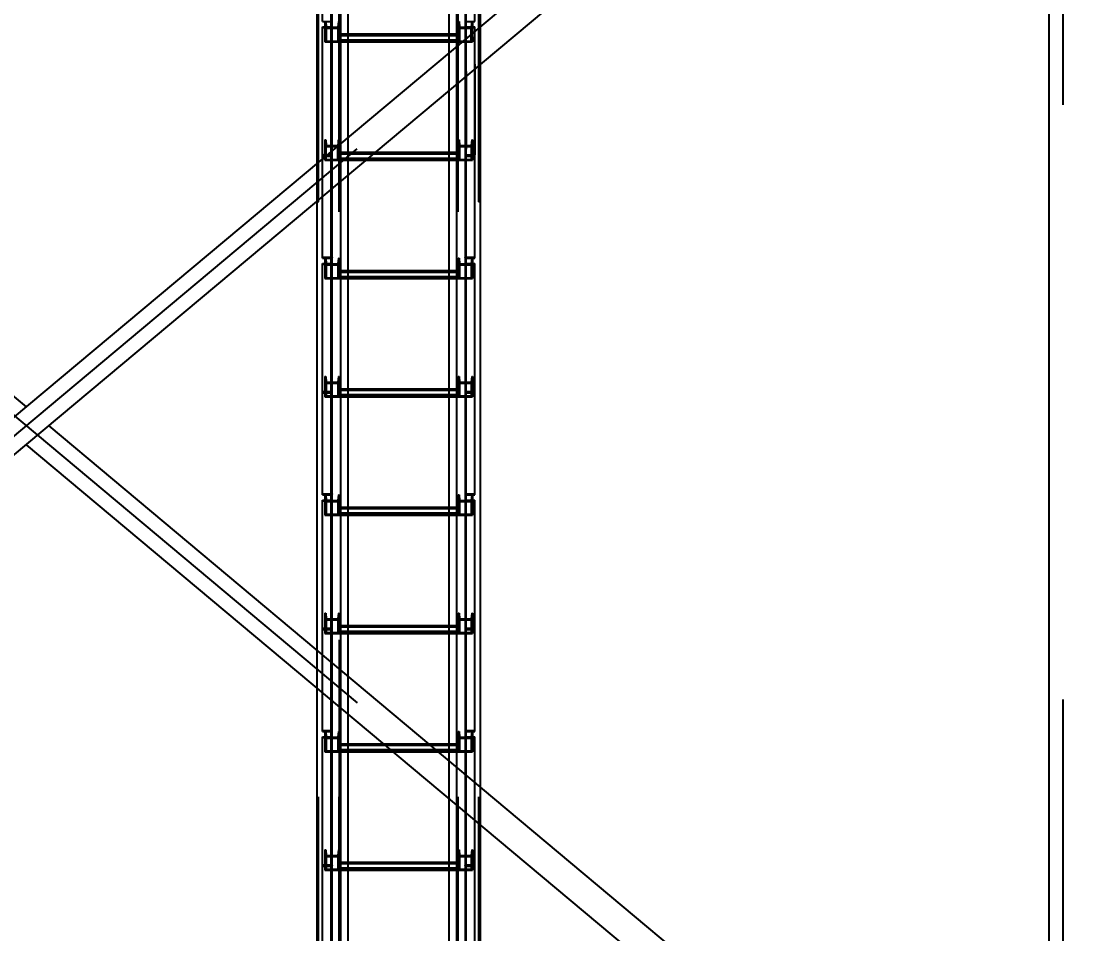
# Model space of a CAD drawing. Header units: millimetres. Extents: x 150209.93 to 150215.05, y 136675.65 to 136679.93.
# Drawn here: x 150213.788 to 150213.9648, y 136678.5295 to 136678.683 of the extents above; entities that cross this region are included whole.
import ezdxf

# ---------------------------------------------------------------- set-up
doc = ezdxf.new("R2010")
doc.units = ezdxf.units.MM
doc.header["$LTSCALE"] = 0.25
for name, pattern in [('CENTER', [50.8, 31.75, -6.35, 6.35, -6.35]), ('XKITLINE00', [0]), ('XKITLINE02', [4, 2, -2]), ('XKITLINE03', [6, 3, -1, 1, -1])]:
    doc.linetypes.add(name, pattern=pattern)
doc.styles.add('ROMANS', font='romans.shx')
doc.dimstyles.new('MD300', dxfattribs={"dimtxt": 2.5, "dimasz": 2.5, "dimexe": 1, "dimexo": 1, "dimgap": 0.5, "dimtad": 1, "dimdec": 1, "dimlfac": 50, "dimrnd": 0.5, "dimdsep": 46, "dimtxsty": 'ROMANS', "dimcen": 1, "dimclrd": 146, "dimclre": 146, "dimclrt": 30, "dimadec": 1, "dimazin": 2, "dimtfac": 1, "dimtdec": 1, "dimtmove": 0, "dimatfit": 1, "dimfxl": 1, "dimtolj": 1, "dimtzin": 0, "dimlwd": -1, "dimlwe": -1, "dimarcsym": 0})

# ---------------------------------------------------------------- blocks, each defined once
blk = doc.blocks.new('çatıı')
at = {"color": 1, "linetype": 'XKITLINE03'}
for p, q in [((24559, 14104.66), (24559, 15770.92)), ((24670.99, 14104.66), (24670.99, 15770.92)), ((24565, 15740.27), (24565, 14100.27)), ((24665, 14100.27), (24665, 15740.27)), ((24559, 15147.55), (24559, 15255.08)), ((24565, 15243.04), (24565, 15254.6)), ((24664.97, 15254.6), (24664.97, 15243.04)), ((24670.98, 15255.08), (24670.98, 15147.55)), ((24565, 15244.28), (24664.97, 15244.28)), ((24559, 15061.93), (24559, 15147.55)), ((24565, 15143.57), (24565, 15155.13)), ((24664.97, 15155.13), (24664.97, 15143.57)), ((24670.98, 15147.55), (24670.98, 15061.93)), ((24565, 15144.81), (24664.97, 15144.81)), ((24559, 14948.62), (24559, 15056.15)), ((24565, 15044.11), (24565, 15055.67)), ((24664.97, 15055.67), (24664.97, 15044.11)), ((24670.98, 15056.15), (24670.98, 14948.62)), ((24565, 15045.35), (24664.97, 15045.35)), ((24565, 14944.64), (24565, 14956.2)), ((24664.97, 14956.2), (24664.97, 14944.64)), ((24559, 14863), (24559, 14948.62)), ((24565, 14945.88), (24664.97, 14945.88)), ((24670.98, 14948.62), (24670.98, 14863)), ((24559, 14749.68), (24559, 14857.22)), ((24565, 14845.18), (24565, 14856.74)), ((24664.97, 14856.74), (24664.97, 14845.18)), ((24670.98, 14857.22), (24670.98, 14749.68)), ((24565, 14846.41), (24664.97, 14846.41)), ((24559, 14664.07), (24559, 14749.68)), ((24565, 14745.71), (24565, 14757.27)), ((24664.97, 14757.27), (24664.97, 14745.71)), ((24670.98, 14749.68), (24670.98, 14664.07)), ((24565, 14746.95), (24664.97, 14746.95)), ((24559, 14550.75), (24559, 14658.29)), ((24565, 14646.24), (24565, 14657.8)), ((24664.97, 14657.8), (24664.97, 14646.24)), ((24670.98, 14658.29), (24670.98, 14550.75)), ((24565, 14647.48), (24664.97, 14647.48)), ((24565, 14546.78), (24565, 14558.34)), ((24664.97, 14558.34), (24664.97, 14546.78)), ((24559, 14465.13), (24559, 14550.75)), ((24565, 14548.02), (24664.97, 14548.02)), ((24670.98, 14550.75), (24670.98, 14465.13))]:
    blk.add_line(p, q, dxfattribs=at)
at = {"color": 116, "linetype": 'XKITLINE02', "true_color": 0x136734}
for p, q in [((24547.15, 14108.01), (24547.15, 15752.41)), ((24547.68, 14108.55), (24547.68, 15753.25)), ((24564.91, 14108.55), (24564.92, 15753.25)), ((24565.45, 14108.01), (24565.45, 15752.41)), ((24664.54, 14108.01), (24664.54, 15752.41)), ((24665.07, 14108.55), (24665.07, 15753.25)), ((24682.31, 14108.55), (24682.31, 15753.25)), ((24682.84, 14108.01), (24682.84, 15752.41)), ((24565, 14100.27), (24565, 15742.34)), ((24565.85, 14100.42), (24565.85, 15742.2)), ((24657.5, 14102.25), (24657.5, 15742.25)), ((24664.15, 14100.42), (24664.15, 15742.2)), ((24665, 14100.27), (24665, 15742.34)), ((24663.69, 14153.32), (24663.69, 15706.31)), ((24546.3, 14167.42), (24546.3, 15692.58)), ((24565, 15669.24), (24565, 14100.27)), ((24565.85, 15668.71), (24565.85, 14100.42)), ((24572.5, 14102.34), (24572.5, 15676.38)), ((24551, 15260.23), (24551, 15346.48)), ((24558.2, 15254.5), (24558.2, 15345.84)), ((24559, 15254.5), (24559, 15346.48)), ((24670.98, 15254.5), (24670.98, 15346.48)), ((24671.78, 15254.5), (24671.78, 15345.84)), ((24678.98, 15260.23), (24678.98, 15346.48)), ((24551, 15260.23), (24558.2, 15260.23)), ((24551, 15147.55), (24551, 15255.6)), ((24551, 15255.6), (24558.2, 15255.6)), ((24551, 15255.08), (24559, 15255.08)), ((24553, 15260.07), (24553, 15248.51)), ((24553, 15260.07), (24553.68, 15260.07)), ((24553, 15260.07), (24553, 15254.6)), ((24553, 15254.6), (24553, 15243.04)), ((24553, 15254.6), (24565, 15254.6)), ((24553.68, 15260.07), (24553.68, 15248.51)), ((24553.68, 15260.07), (24554.06, 15255.3)), ((24554.06, 15255.3), (24554.06, 15243.74)), ((24554.06, 15255.3), (24563.93, 15255.3)), ((24558.2, 15148.07), (24558.2, 15260.29)), ((24558.2, 15260.29), (24559, 15260.29)), ((24558.2, 15254.5), (24559, 15254.5)), ((24559, 15147.55), (24559, 15260.29)), ((24564.32, 15260.07), (24563.93, 15255.3)), ((24563.93, 15255.3), (24563.93, 15243.74)), ((24564.32, 15260.07), (24564.32, 15248.51)), ((24564.32, 15260.07), (24565, 15260.07)), ((24565, 15260.07), (24565, 15248.51)), ((24565, 15260.07), (24565, 15254.6)), ((24565, 15254.6), (24565, 15243.04)), ((24664.97, 15260.07), (24664.97, 15254.6)), ((24664.97, 15260.07), (24665.66, 15260.07)), ((24664.97, 15260.07), (24664.97, 15248.51)), ((24664.97, 15254.6), (24676.98, 15254.6)), ((24664.97, 15254.6), (24664.97, 15243.04)), ((24665.66, 15260.07), (24666.04, 15255.3)), ((24665.66, 15260.07), (24665.66, 15248.51)), ((24666.04, 15255.3), (24675.91, 15255.3)), ((24666.04, 15255.3), (24666.04, 15243.74)), ((24670.98, 15217.53), (24670.98, 15260.29)), ((24670.98, 15260.29), (24671.78, 15260.29)), ((24670.98, 15255.08), (24678.98, 15255.08)), ((24670.98, 15254.5), (24671.78, 15254.5)), ((24671.78, 15148.07), (24671.78, 15260.29)), ((24671.78, 15260.23), (24678.98, 15260.23)), ((24671.78, 15255.6), (24678.98, 15255.6)), ((24676.3, 15260.07), (24675.91, 15255.3)), ((24675.91, 15243.74), (24675.91, 15255.3)), ((24676.3, 15260.07), (24676.98, 15260.07)), ((24676.3, 15248.51), (24676.3, 15260.07)), ((24676.98, 15260.07), (24676.98, 15254.6)), ((24676.98, 15247.39), (24676.98, 15260.07)), ((24676.98, 15243.04), (24676.98, 15254.6)), ((24678.98, 15147.55), (24678.98, 15255.6)), ((24683.69, 15224.16), (24683.69, 15255.93)), ((24553, 15248.51), (24553.68, 15248.51)), ((24553, 15248.51), (24553, 15243.04)), ((24553.68, 15248.51), (24554.06, 15243.74)), ((24564.32, 15248.51), (24563.93, 15243.74)), ((24564.32, 15248.51), (24565, 15248.51)), ((24565, 15243.04), (24565, 15249.75)), ((24565, 15249.75), (24572.5, 15249.75)), ((24565, 15249.68), (24664.97, 15249.68)), ((24565, 15248.58), (24664.97, 15248.58)), ((24565, 15248.51), (24565, 15243.04)), ((24565, 15248.51), (24664.97, 15248.51)), ((24565, 15244.87), (24664.97, 15244.87)), ((24565, 15244.28), (24572.5, 15244.28)), ((24657.5, 15249.75), (24664.97, 15249.75)), ((24657.5, 15244.28), (24664.97, 15244.28)), ((24664.97, 15243.04), (24664.97, 15249.75)), ((24664.97, 15248.51), (24664.97, 15243.04)), ((24664.97, 15248.51), (24665.66, 15248.51)), ((24665.66, 15248.51), (24666.04, 15243.74)), ((24675.91, 15243.74), (24676.3, 15248.51)), ((24676.3, 15248.51), (24676.98, 15248.51)), ((24676.98, 15247.39), (24676.98, 15243.04)), ((24553, 15243.04), (24565, 15243.04)), ((24554.06, 15243.74), (24563.93, 15243.74)), ((24565, 15243.85), (24664.97, 15243.85)), ((24565, 15243.04), (24572.5, 15243.04)), ((24657.5, 15243.04), (24664.97, 15243.04)), ((24663.69, 15207.41), (24663.69, 15239.19)), ((24664.97, 15243.04), (24676.98, 15243.04)), ((24666.04, 15243.74), (24675.91, 15243.74)), ((24657.5, 15202.22), (24657.5, 15234)), ((24670.98, 15147.55), (24670.98, 15217.53)), ((24671.78, 15218.2), (24671.78, 15152.75)), ((24678.98, 15224.23), (24678.98, 15148.07)), ((24553, 15160.6), (24553, 15149.04)), ((24553, 15160.6), (24553.68, 15160.6)), ((24553, 15160.6), (24553, 15155.13)), ((24553.68, 15160.6), (24553.68, 15149.04)), ((24553.68, 15160.6), (24554.06, 15155.83)), ((24554.06, 15144.27), (24554.06, 15155.83)), ((24554.06, 15155.83), (24563.93, 15155.83)), ((24564.32, 15160.6), (24563.93, 15155.83)), ((24563.93, 15144.27), (24563.93, 15155.83)), ((24564.32, 15149.04), (24564.32, 15160.6)), ((24564.32, 15160.6), (24565, 15160.6)), ((24565, 15149.04), (24565, 15160.6)), ((24565, 15160.6), (24565, 15156.34)), ((24565, 15143.57), (24565, 15156.34)), ((24566.3, 15125.86), (24566.3, 15157.64)), ((24572.5, 15131.05), (24572.5, 15162.83)), ((24664.97, 15160.6), (24664.97, 15155.13)), ((24664.97, 15160.6), (24665.66, 15160.6)), ((24664.97, 15160.6), (24664.97, 15149.04)), ((24665.66, 15160.6), (24666.04, 15155.83)), ((24665.66, 15160.6), (24665.66, 15149.04)), ((24666.04, 15155.83), (24675.91, 15155.83)), ((24666.04, 15155.83), (24666.04, 15144.27)), ((24676.3, 15160.6), (24675.91, 15155.83)), ((24675.91, 15155.83), (24675.91, 15144.27)), ((24676.3, 15160.6), (24676.98, 15160.6)), ((24676.3, 15160.6), (24676.3, 15149.04)), ((24676.98, 15160.6), (24676.98, 15155.13)), ((24676.98, 15160.6), (24676.98, 15149.04)), ((24551, 15148.07), (24558.2, 15148.07)), ((24551, 15061.3), (24551, 15147.55)), ((24551, 15147.55), (24559, 15147.55)), ((24551, 15147.55), (24559, 15147.55)), ((24551, 15146.91), (24558.2, 15146.91)), ((24553, 15155.13), (24553, 15145.3)), ((24553, 15155.13), (24565, 15155.13)), ((24553, 15149.04), (24553.68, 15149.04)), ((24553, 15143.57), (24553, 15149.04)), ((24554.06, 15144.27), (24553.68, 15149.04)), ((24558.2, 15152.75), (24559, 15152.75)), ((24558.2, 15055.57), (24558.2, 15146.91)), ((24559, 15055.57), (24559, 15147.55)), ((24563.93, 15144.27), (24564.32, 15149.04)), ((24564.32, 15149.04), (24565, 15149.04)), ((24565, 15143.57), (24565, 15150.28)), ((24565, 15150.28), (24595.46, 15150.28)), ((24565, 15150.21), (24664.97, 15150.21)), ((24565, 15149.11), (24664.97, 15149.11)), ((24565, 15149.04), (24664.97, 15149.04)), ((24565, 15143.57), (24565, 15149.04)), ((24657.5, 15150.28), (24664.97, 15150.28)), ((24664.97, 15155.13), (24676.98, 15155.13)), ((24664.97, 15155.13), (24664.97, 15143.57)), ((24664.97, 15143.57), (24664.97, 15150.28)), ((24664.97, 15149.04), (24664.97, 15143.57)), ((24664.97, 15149.04), (24665.66, 15149.04)), ((24665.66, 15149.04), (24666.04, 15144.27)), ((24670.98, 15152.75), (24671.78, 15152.75)), ((24670.98, 15055.57), (24670.98, 15147.55)), ((24670.98, 15147.55), (24678.98, 15147.55)), ((24670.98, 15147.55), (24678.98, 15147.55)), ((24671.78, 15148.07), (24678.98, 15148.07)), ((24671.78, 15055.57), (24671.78, 15146.91)), ((24671.78, 15146.91), (24678.98, 15146.91)), ((24676.3, 15149.04), (24675.91, 15144.27)), ((24676.3, 15149.04), (24676.98, 15149.04)), ((24676.98, 15155.13), (24676.98, 15143.57)), ((24676.98, 15149.04), (24676.98, 15143.57)), ((24678.98, 15061.3), (24678.98, 15147.55)), ((24546.3, 15109.11), (24546.3, 15140.89)), ((24553, 15143.57), (24565, 15143.57)), ((24554.06, 15144.27), (24563.93, 15144.27)), ((24558.2, 15141.19), (24559, 15141.19)), ((24565, 15145.4), (24664.97, 15145.4)), ((24565, 15144.81), (24588.93, 15144.81)), ((24565, 15144.38), (24664.97, 15144.38)), ((24565, 15143.57), (24587.45, 15143.57)), ((24657.5, 15144.81), (24664.97, 15144.81)), ((24657.5, 15143.57), (24664.97, 15143.57)), ((24664.97, 15143.57), (24676.98, 15143.57)), ((24666.04, 15144.27), (24675.91, 15144.27)), ((24670.98, 15141.19), (24671.78, 15141.19)), ((24551, 15061.93), (24559, 15061.93)), ((24551, 15061.3), (24558.2, 15061.3)), ((24553, 15061.14), (24553, 15049.58)), ((24553, 15061.14), (24553.68, 15061.14)), ((24553, 15061.14), (24553, 15055.67)), ((24553.68, 15061.14), (24553.68, 15049.58)), ((24553.68, 15061.14), (24554.06, 15056.36)), ((24558.2, 14949.14), (24558.2, 15061.36)), ((24558.2, 15061.36), (24559, 15061.36)), ((24559, 14948.62), (24559, 15061.36)), ((24564.32, 15061.14), (24563.93, 15056.36)), ((24564.32, 15061.14), (24564.32, 15049.58)), ((24564.32, 15061.14), (24565, 15061.14)), ((24565, 15061.14), (24565, 15049.58)), ((24565, 15061.14), (24565, 15055.67)), ((24664.97, 15061.14), (24664.97, 15055.67)), ((24664.97, 15061.14), (24665.66, 15061.14)), ((24664.97, 15061.14), (24664.97, 15049.58)), ((24665.66, 15061.14), (24666.04, 15056.36)), ((24665.66, 15061.14), (24665.66, 15049.58)), ((24670.98, 15061.93), (24678.98, 15061.93)), ((24670.98, 14948.62), (24670.98, 15061.36)), ((24670.98, 15061.36), (24671.78, 15061.36)), ((24671.78, 14949.14), (24671.78, 15061.36)), ((24671.78, 15061.3), (24678.98, 15061.3)), ((24676.3, 15061.14), (24675.91, 15056.36)), ((24676.3, 15061.14), (24676.98, 15061.14)), ((24676.3, 15061.14), (24676.3, 15049.58)), ((24676.98, 15061.14), (24676.98, 15055.67)), ((24676.98, 15061.14), (24676.98, 15049.58)), ((24551, 14948.62), (24551, 15056.67)), ((24551, 15056.67), (24558.2, 15056.67)), ((24551, 15056.15), (24559, 15056.15)), ((24553, 15055.67), (24553, 15044.11)), ((24553, 15055.67), (24565, 15055.67)), ((24553, 15049.58), (24553.68, 15049.58)), ((24553, 15049.58), (24553, 15044.11)), ((24553.68, 15049.58), (24554.06, 15044.8)), ((24554.06, 15056.36), (24554.06, 15044.8)), ((24554.06, 15056.36), (24563.93, 15056.36)), ((24558.2, 15055.57), (24559, 15055.57)), ((24563.93, 15056.36), (24563.93, 15044.8)), ((24564.32, 15049.58), (24563.93, 15044.8)), ((24564.32, 15049.58), (24565, 15049.58)), ((24565, 15055.67), (24565, 15044.11)), ((24565, 15044.11), (24565, 15050.82)), ((24565, 15050.82), (24572.5, 15050.82)), ((24565, 15050.75), (24664.97, 15050.75)), ((24565, 15049.65), (24664.97, 15049.65)), ((24565, 15049.58), (24664.97, 15049.58)), ((24565, 15049.58), (24565, 15044.11)), ((24657.5, 15050.82), (24664.97, 15050.82)), ((24664.97, 15044.11), (24664.97, 15050.82)), ((24664.97, 15055.67), (24676.98, 15055.67)), ((24664.97, 15055.67), (24664.97, 15044.11)), ((24664.97, 15049.58), (24664.97, 15044.11)), ((24664.97, 15049.58), (24665.66, 15049.58)), ((24665.66, 15049.58), (24666.04, 15044.8)), ((24666.04, 15056.36), (24675.91, 15056.36)), ((24666.04, 15056.36), (24666.04, 15044.8)), ((24670.98, 15056.15), (24678.98, 15056.15)), ((24670.98, 15055.57), (24671.78, 15055.57)), ((24671.78, 15056.67), (24678.98, 15056.67)), ((24675.91, 15056.36), (24675.91, 15044.8)), ((24676.3, 15049.58), (24675.91, 15044.8)), ((24676.3, 15049.58), (24676.98, 15049.58)), ((24676.98, 15055.67), (24676.98, 15044.11)), ((24676.98, 15049.58), (24676.98, 15044.11)), ((24678.98, 14948.62), (24678.98, 15056.67)), ((24553, 15044.11), (24565, 15044.11)), ((24554.06, 15044.8), (24563.93, 15044.8)), ((24565, 15045.93), (24664.97, 15045.93)), ((24565, 15045.35), (24572.5, 15045.35)), ((24565, 15044.91), (24664.97, 15044.91)), ((24565, 15044.11), (24572.5, 15044.11)), ((24657.5, 15045.35), (24664.97, 15045.35)), ((24657.5, 15044.11), (24664.97, 15044.11)), ((24664.97, 15044.11), (24676.98, 15044.11)), ((24666.04, 15044.8), (24675.91, 15044.8)), ((24553, 14961.67), (24553, 14950.11)), ((24553, 14961.67), (24553.68, 14961.67)), ((24553, 14961.67), (24553, 14956.2)), ((24553.68, 14961.67), (24553.68, 14950.11)), ((24553.68, 14961.67), (24554.06, 14956.9)), ((24564.32, 14961.67), (24563.93, 14956.9)), ((24564.32, 14961.67), (24564.32, 14950.11)), ((24564.32, 14961.67), (24565, 14961.67)), ((24565, 14961.67), (24565, 14950.11)), ((24565, 14961.67), (24565, 14956.2)), ((24664.97, 14961.67), (24664.97, 14956.2)), ((24664.97, 14961.67), (24665.66, 14961.67)), ((24664.97, 14961.67), (24664.97, 14950.11)), ((24665.66, 14961.67), (24666.04, 14956.9)), ((24665.66, 14961.67), (24665.66, 14950.11)), ((24676.3, 14961.67), (24675.91, 14956.9)), ((24676.3, 14961.67), (24676.98, 14961.67)), ((24676.3, 14961.67), (24676.3, 14950.11)), ((24676.98, 14961.67), (24676.98, 14956.2)), ((24676.98, 14961.67), (24676.98, 14950.11)), ((24553, 14956.2), (24553, 14944.64)), ((24553, 14956.2), (24565, 14956.2)), ((24554.06, 14956.9), (24554.06, 14945.34)), ((24554.06, 14956.9), (24563.93, 14956.9)), ((24558.2, 14953.82), (24559, 14953.82)), ((24563.93, 14956.9), (24563.93, 14945.34)), ((24565, 14956.2), (24565, 14944.64)), ((24664.97, 14956.2), (24676.98, 14956.2)), ((24664.97, 14956.2), (24664.97, 14944.64)), ((24666.04, 14956.9), (24675.91, 14956.9)), ((24666.04, 14956.9), (24666.04, 14945.34)), ((24670.98, 14953.82), (24671.78, 14953.82)), ((24675.91, 14956.9), (24675.91, 14945.34)), ((24676.98, 14956.2), (24676.98, 14944.64)), ((24551, 14949.14), (24558.2, 14949.14)), ((24551, 14948.62), (24559, 14948.62)), ((24551, 14862.36), (24551, 14948.62)), ((24551, 14948.62), (24559, 14948.62)), ((24551, 14947.98), (24558.2, 14947.98)), ((24553, 14950.11), (24553.68, 14950.11)), ((24553, 14950.11), (24553, 14944.64)), ((24553, 14944.64), (24565, 14944.64)), ((24553.68, 14950.11), (24554.06, 14945.34)), ((24554.06, 14945.34), (24563.93, 14945.34)), ((24558.2, 14856.64), (24558.2, 14947.98)), ((24559, 14856.64), (24559, 14948.62)), ((24564.32, 14950.11), (24563.93, 14945.34)), ((24564.32, 14950.11), (24565, 14950.11)), ((24565, 14944.64), (24565, 14951.35)), ((24565, 14951.35), (24572.5, 14951.35)), ((24565, 14951.28), (24664.97, 14951.28)), ((24565, 14950.18), (24664.97, 14950.18)), ((24565, 14950.11), (24664.97, 14950.11)), ((24565, 14950.11), (24565, 14944.64)), ((24565, 14946.47), (24664.97, 14946.47)), ((24565, 14945.88), (24572.5, 14945.88)), ((24565, 14945.45), (24664.97, 14945.45)), ((24565, 14944.64), (24572.5, 14944.64)), ((24657.5, 14951.35), (24664.97, 14951.35)), ((24657.5, 14945.88), (24664.97, 14945.88)), ((24657.5, 14944.64), (24664.97, 14944.64)), ((24664.97, 14944.64), (24664.97, 14951.35)), ((24664.97, 14950.11), (24664.97, 14944.64)), ((24664.97, 14950.11), (24665.66, 14950.11)), ((24664.97, 14944.64), (24676.98, 14944.64)), ((24665.66, 14950.11), (24666.04, 14945.34)), ((24666.04, 14945.34), (24675.91, 14945.34)), ((24670.98, 14856.64), (24670.98, 14948.62)), ((24670.98, 14948.62), (24678.98, 14948.62)), ((24670.98, 14948.62), (24678.98, 14948.62)), ((24671.78, 14949.14), (24678.98, 14949.14)), ((24671.78, 14856.64), (24671.78, 14947.98)), ((24671.78, 14947.98), (24678.98, 14947.98)), ((24676.3, 14950.11), (24675.91, 14945.34)), ((24676.3, 14950.11), (24676.98, 14950.11)), ((24676.98, 14950.11), (24676.98, 14944.64)), ((24678.98, 14862.36), (24678.98, 14948.62)), ((24558.2, 14942.26), (24559, 14942.26)), ((24670.98, 14942.26), (24671.78, 14942.26)), ((24551, 14863), (24559, 14863)), ((24551, 14862.36), (24558.2, 14862.36)), ((24551, 14749.68), (24551, 14857.74)), ((24551, 14857.74), (24558.2, 14857.74)), ((24551, 14857.22), (24559, 14857.22)), ((24553, 14862.21), (24553, 14850.65)), ((24553, 14862.21), (24553.68, 14862.21)), ((24553, 14862.21), (24553, 14856.74)), ((24553, 14856.74), (24553, 14845.18)), ((24553, 14856.74), (24565, 14856.74)), ((24553.68, 14862.21), (24553.68, 14850.65)), ((24553.68, 14862.21), (24554.06, 14857.43)), ((24554.06, 14857.43), (24554.06, 14845.87)), ((24554.06, 14857.43), (24563.93, 14857.43)), ((24558.2, 14750.2), (24558.2, 14862.42)), ((24558.2, 14862.42), (24559, 14862.42)), ((24558.2, 14856.64), (24559, 14856.64)), ((24559, 14749.68), (24559, 14862.42)), ((24564.32, 14862.21), (24563.93, 14857.43)), ((24563.93, 14857.43), (24563.93, 14845.87)), ((24564.32, 14862.21), (24564.32, 14850.65)), ((24564.32, 14862.21), (24565, 14862.21)), ((24565, 14862.21), (24565, 14850.65)), ((24565, 14862.21), (24565, 14856.74)), ((24565, 14856.74), (24565, 14845.18)), ((24664.97, 14862.21), (24664.97, 14856.74)), ((24664.97, 14862.21), (24665.66, 14862.21)), ((24664.97, 14862.21), (24664.97, 14850.65)), ((24664.97, 14856.74), (24676.98, 14856.74)), ((24664.97, 14856.74), (24664.97, 14845.18)), ((24665.66, 14862.21), (24666.04, 14857.43)), ((24665.66, 14862.21), (24665.66, 14850.65)), ((24666.04, 14857.43), (24675.91, 14857.43)), ((24666.04, 14857.43), (24666.04, 14845.87)), ((24670.98, 14863), (24678.98, 14863)), ((24670.98, 14749.68), (24670.98, 14862.42)), ((24670.98, 14862.42), (24671.78, 14862.42)), ((24670.98, 14857.22), (24678.98, 14857.22)), ((24670.98, 14856.64), (24671.78, 14856.64)), ((24671.78, 14750.2), (24671.78, 14862.42)), ((24671.78, 14862.36), (24678.98, 14862.36)), ((24671.78, 14857.74), (24678.98, 14857.74)), ((24676.3, 14862.21), (24675.91, 14857.43)), ((24675.91, 14857.43), (24675.91, 14845.87)), ((24676.3, 14862.21), (24676.98, 14862.21)), ((24676.3, 14862.21), (24676.3, 14850.65)), ((24676.98, 14862.21), (24676.98, 14856.74)), ((24676.98, 14862.21), (24676.98, 14850.65)), ((24676.98, 14856.74), (24676.98, 14845.18)), ((24678.98, 14749.68), (24678.98, 14857.74)), ((24553, 14850.65), (24553.68, 14850.65)), ((24553, 14850.65), (24553, 14845.18)), ((24553.68, 14850.65), (24554.06, 14845.87)), ((24564.32, 14850.65), (24563.93, 14845.87)), ((24564.32, 14850.65), (24565, 14850.65)), ((24565, 14845.18), (24565, 14851.88)), ((24565, 14851.88), (24572.5, 14851.88)), ((24565, 14851.81), (24664.97, 14851.81)), ((24565, 14850.72), (24664.97, 14850.72)), ((24565, 14850.65), (24664.97, 14850.65)), ((24565, 14850.65), (24565, 14845.18)), ((24565, 14847), (24664.97, 14847)), ((24565, 14846.41), (24572.5, 14846.41)), ((24565, 14845.98), (24664.97, 14845.98)), ((24657.5, 14851.88), (24664.97, 14851.88)), ((24657.5, 14846.41), (24664.97, 14846.41)), ((24664.97, 14845.18), (24664.97, 14851.88)), ((24664.97, 14850.65), (24664.97, 14845.18)), ((24664.97, 14850.65), (24665.66, 14850.65)), ((24665.66, 14850.65), (24666.04, 14845.87)), ((24676.3, 14850.65), (24675.91, 14845.87)), ((24676.3, 14850.65), (24676.98, 14850.65)), ((24676.98, 14850.65), (24676.98, 14845.18)), ((24553, 14845.18), (24565, 14845.18)), ((24554.06, 14845.87), (24563.93, 14845.87)), ((24565, 14845.18), (24572.5, 14845.18)), ((24657.5, 14845.18), (24664.97, 14845.18)), ((24664.97, 14845.18), (24676.98, 14845.18)), ((24666.04, 14845.87), (24675.91, 14845.87)), ((24553, 14762.74), (24553, 14751.18)), ((24553, 14762.74), (24553.68, 14762.74)), ((24553, 14762.74), (24553, 14757.27)), ((24553.68, 14762.74), (24553.68, 14751.18)), ((24553.68, 14762.74), (24554.06, 14757.97)), ((24554.06, 14757.97), (24554.06, 14746.41)), ((24554.06, 14757.97), (24563.93, 14757.97)), ((24564.32, 14762.74), (24563.93, 14757.97)), ((24563.93, 14757.97), (24563.93, 14746.41)), ((24564.32, 14762.74), (24564.32, 14751.18)), ((24564.32, 14762.74), (24565, 14762.74)), ((24565, 14762.74), (24565, 14751.18)), ((24565, 14762.74), (24565, 14757.27)), ((24664.97, 14762.74), (24664.97, 14757.27)), ((24664.97, 14762.74), (24665.66, 14762.74)), ((24664.97, 14762.74), (24664.97, 14751.18)), ((24665.66, 14762.74), (24666.04, 14757.97)), ((24665.66, 14762.74), (24665.66, 14751.18)), ((24666.04, 14757.97), (24675.91, 14757.97)), ((24666.04, 14757.97), (24666.04, 14746.41)), ((24676.3, 14762.74), (24675.91, 14757.97)), ((24675.91, 14757.97), (24675.91, 14746.41)), ((24676.3, 14762.74), (24676.98, 14762.74)), ((24676.3, 14762.74), (24676.3, 14751.18)), ((24676.98, 14762.74), (24676.98, 14757.27)), ((24676.98, 14762.74), (24676.98, 14751.18)), ((24551, 14750.2), (24558.2, 14750.2)), ((24551, 14663.43), (24551, 14749.68)), ((24551, 14749.68), (24559, 14749.68)), ((24551, 14749.68), (24559, 14749.68)), ((24551, 14749.05), (24558.2, 14749.05)), ((24553, 14757.27), (24553, 14745.71)), ((24553, 14757.27), (24565, 14757.27)), ((24553, 14751.18), (24553.68, 14751.18)), ((24553, 14751.18), (24553, 14745.71)), ((24553.68, 14751.18), (24554.06, 14746.41)), ((24558.2, 14754.89), (24559, 14754.89)), ((24558.2, 14657.71), (24558.2, 14749.05)), ((24559, 14657.71), (24559, 14749.68)), ((24564.32, 14751.18), (24563.93, 14746.41)), ((24564.32, 14751.18), (24565, 14751.18)), ((24565, 14757.27), (24565, 14745.71)), ((24565, 14745.71), (24565, 14752.42)), ((24565, 14752.42), (24572.5, 14752.42)), ((24565, 14752.35), (24664.97, 14752.35)), ((24565, 14751.25), (24664.97, 14751.25)), ((24565, 14751.18), (24664.97, 14751.18)), ((24565, 14751.18), (24565, 14745.71)), ((24657.5, 14752.42), (24664.97, 14752.42)), ((24664.97, 14757.27), (24676.98, 14757.27)), ((24664.97, 14757.27), (24664.97, 14745.71)), ((24664.97, 14745.71), (24664.97, 14752.42)), ((24664.97, 14751.18), (24664.97, 14745.71)), ((24664.97, 14751.18), (24665.66, 14751.18)), ((24665.66, 14751.18), (24666.04, 14746.41)), ((24670.98, 14754.89), (24671.78, 14754.89)), ((24670.98, 14749.68), (24678.98, 14749.68)), ((24670.98, 14657.71), (24670.98, 14749.68)), ((24670.98, 14749.68), (24678.98, 14749.68)), ((24671.78, 14750.2), (24678.98, 14750.2)), ((24671.78, 14657.71), (24671.78, 14749.05)), ((24671.78, 14749.05), (24678.98, 14749.05)), ((24676.3, 14751.18), (24675.91, 14746.41)), ((24676.3, 14751.18), (24676.98, 14751.18)), ((24676.98, 14757.27), (24676.98, 14745.71)), ((24676.98, 14751.18), (24676.98, 14745.71)), ((24678.98, 14663.43), (24678.98, 14749.68)), ((24553, 14745.71), (24565, 14745.71)), ((24554.06, 14746.41), (24563.93, 14746.41)), ((24558.2, 14743.32), (24559, 14743.32)), ((24565, 14747.53), (24664.97, 14747.53)), ((24565, 14746.95), (24572.5, 14746.95)), ((24565, 14746.52), (24664.97, 14746.52)), ((24565, 14745.71), (24572.5, 14745.71)), ((24657.5, 14746.95), (24664.97, 14746.95)), ((24657.5, 14745.71), (24664.97, 14745.71)), ((24664.97, 14745.71), (24676.98, 14745.71)), ((24666.04, 14746.41), (24675.91, 14746.41)), ((24670.98, 14743.32), (24671.78, 14743.32)), ((24546.3, 14699.66), (24546.3, 14731.44)), ((24566.3, 14682.91), (24566.3, 14714.69)), ((24572.5, 14677.72), (24572.5, 14709.5)), ((24551, 14664.07), (24559, 14664.07)), ((24551, 14663.43), (24558.2, 14663.43)), ((24553, 14663.27), (24553, 14651.71)), ((24553, 14663.27), (24553.68, 14663.27)), ((24553, 14663.27), (24553, 14657.8)), ((24553.68, 14663.27), (24553.68, 14651.71)), ((24553.68, 14663.27), (24554.06, 14658.5)), ((24558.2, 14551.27), (24558.2, 14663.49)), ((24558.2, 14663.49), (24559, 14663.49)), ((24559, 14550.75), (24559, 14663.49)), ((24564.32, 14663.27), (24563.93, 14658.5)), ((24564.32, 14663.27), (24564.32, 14651.71)), ((24564.32, 14663.27), (24565, 14663.27)), ((24565, 14663.27), (24565, 14651.71)), ((24565, 14663.27), (24565, 14657.8)), ((24664.97, 14663.27), (24664.97, 14657.8)), ((24664.97, 14663.27), (24665.66, 14663.27)), ((24664.97, 14663.27), (24664.97, 14651.71)), ((24665.66, 14663.27), (24666.04, 14658.5)), ((24665.66, 14663.27), (24665.66, 14651.71)), ((24670.98, 14664.07), (24678.98, 14664.07)), ((24670.98, 14550.75), (24670.98, 14663.49)), ((24670.98, 14663.49), (24671.78, 14663.49)), ((24671.78, 14598.6), (24671.78, 14663.49)), ((24671.78, 14663.43), (24678.98, 14663.43)), ((24676.3, 14663.27), (24675.91, 14658.5)), ((24676.3, 14663.27), (24676.98, 14663.27)), ((24676.3, 14663.27), (24676.3, 14651.71)), ((24676.98, 14663.27), (24676.98, 14657.8)), ((24676.98, 14663.27), (24676.98, 14651.71)), ((24551, 14550.75), (24551, 14658.81)), ((24551, 14658.81), (24558.2, 14658.81)), ((24551, 14658.29), (24559, 14658.29)), ((24553, 14657.8), (24553, 14646.24)), ((24553, 14657.8), (24565, 14657.8)), ((24553, 14651.71), (24553.68, 14651.71)), ((24553, 14651.71), (24553, 14646.24)), ((24553.68, 14651.71), (24554.06, 14646.94)), ((24554.06, 14658.5), (24554.06, 14646.94)), ((24554.06, 14658.5), (24563.93, 14658.5)), ((24558.2, 14657.71), (24559, 14657.71)), ((24563.93, 14658.5), (24563.93, 14646.94)), ((24564.32, 14651.71), (24563.93, 14646.94)), ((24564.32, 14651.71), (24565, 14651.71)), ((24565, 14657.8), (24565, 14646.24)), ((24565, 14646.24), (24565, 14652.95)), ((24565, 14652.95), (24572.5, 14652.95)), ((24565, 14652.88), (24664.97, 14652.88)), ((24565, 14651.78), (24664.97, 14651.78)), ((24565, 14651.71), (24565, 14646.24)), ((24565, 14651.71), (24664.97, 14651.71)), ((24602.08, 14652.95), (24640.03, 14652.95)), ((24657.5, 14652.95), (24664.97, 14652.95)), ((24664.97, 14646.24), (24664.97, 14652.95)), ((24664.97, 14657.8), (24676.98, 14657.8)), ((24664.97, 14657.8), (24664.97, 14646.24)), ((24664.97, 14651.71), (24664.97, 14646.24)), ((24664.97, 14651.71), (24665.66, 14651.71)), ((24665.66, 14651.71), (24666.04, 14646.94)), ((24666.04, 14658.5), (24675.91, 14658.5)), ((24666.04, 14658.5), (24666.04, 14646.94)), ((24670.98, 14658.29), (24678.98, 14658.29)), ((24670.98, 14657.71), (24671.78, 14657.71)), ((24671.78, 14658.81), (24678.98, 14658.81)), ((24675.91, 14658.5), (24675.91, 14646.94)), ((24676.3, 14651.71), (24675.91, 14646.94)), ((24676.3, 14651.71), (24676.98, 14651.71)), ((24676.98, 14657.8), (24676.98, 14646.24)), ((24676.98, 14651.71), (24676.98, 14646.24)), ((24678.98, 14592.57), (24678.98, 14658.81)), ((24553, 14646.24), (24565, 14646.24)), ((24554.06, 14646.94), (24563.93, 14646.94)), ((24565, 14648.07), (24664.97, 14648.07)), ((24565, 14647.48), (24572.5, 14647.48)), ((24565, 14647.05), (24664.97, 14647.05)), ((24565, 14646.24), (24572.5, 14646.24)), ((24608.61, 14647.48), (24646.56, 14647.48)), ((24610.09, 14646.24), (24648.04, 14646.24)), ((24657.5, 14647.48), (24664.97, 14647.48)), ((24657.5, 14646.24), (24664.97, 14646.24)), ((24664.97, 14646.24), (24676.98, 14646.24)), ((24666.04, 14646.94), (24675.91, 14646.94)), ((24657.5, 14606.55), (24657.5, 14638.33)), ((24663.69, 14601.36), (24663.69, 14633.14)), ((24683.69, 14584.62), (24683.69, 14616.39)), ((24670.98, 14599.27), (24670.98, 14550.75)), ((24671.78, 14551.27), (24671.78, 14598.6)), ((24678.98, 14550.75), (24678.98, 14592.57)), ((24553, 14563.81), (24553, 14552.25)), ((24553, 14563.81), (24553.68, 14563.81)), ((24553, 14563.81), (24553, 14558.34)), ((24553.68, 14563.81), (24553.68, 14552.25)), ((24553.68, 14563.81), (24554.06, 14559.03)), ((24564.32, 14563.81), (24563.93, 14559.03)), ((24564.32, 14563.81), (24564.32, 14552.25)), ((24564.32, 14563.81), (24565, 14563.81)), ((24565, 14563.81), (24565, 14552.25)), ((24565, 14563.81), (24565, 14558.34)), ((24664.97, 14563.81), (24664.97, 14558.34)), ((24664.97, 14563.81), (24665.66, 14563.81)), ((24664.97, 14563.81), (24664.97, 14552.25)), ((24665.66, 14563.81), (24666.04, 14559.03)), ((24665.66, 14563.81), (24665.66, 14552.25)), ((24676.3, 14563.81), (24675.91, 14559.03)), ((24676.3, 14563.81), (24676.98, 14563.81)), ((24676.3, 14563.81), (24676.3, 14552.25)), ((24676.98, 14563.81), (24676.98, 14558.34)), ((24676.98, 14563.81), (24676.98, 14552.25)), ((24553, 14558.34), (24553, 14546.78)), ((24553, 14558.34), (24565, 14558.34)), ((24554.06, 14559.03), (24554.06, 14547.47)), ((24554.06, 14559.03), (24563.93, 14559.03)), ((24558.2, 14555.96), (24559, 14555.96)), ((24563.93, 14559.03), (24563.93, 14547.47)), ((24565, 14558.34), (24565, 14546.78)), ((24664.97, 14558.34), (24676.98, 14558.34)), ((24664.97, 14558.34), (24664.97, 14546.78)), ((24666.04, 14559.03), (24675.91, 14559.03)), ((24666.04, 14559.03), (24666.04, 14547.47)), ((24670.98, 14555.96), (24671.78, 14555.96)), ((24675.91, 14559.03), (24675.91, 14547.47)), ((24676.98, 14558.34), (24676.98, 14546.78)), ((24551, 14551.27), (24558.2, 14551.27)), ((24551, 14464.5), (24551, 14550.75)), ((24551, 14550.75), (24559, 14550.75)), ((24551, 14550.75), (24559, 14550.75)), ((24551, 14550.12), (24558.2, 14550.12)), ((24553, 14552.25), (24553.68, 14552.25)), ((24553, 14552.25), (24553, 14546.78)), ((24553, 14546.78), (24565, 14546.78)), ((24553.68, 14552.25), (24554.06, 14547.47)), ((24554.06, 14547.47), (24563.93, 14547.47)), ((24558.2, 14458.78), (24558.2, 14550.12)), ((24559, 14458.78), (24559, 14550.75)), ((24564.32, 14552.25), (24563.93, 14547.47)), ((24564.32, 14552.25), (24565, 14552.25)), ((24565, 14546.78), (24565, 14553.49)), ((24565, 14553.49), (24572.5, 14553.49)), ((24565, 14553.42), (24664.97, 14553.42)), ((24565, 14552.32), (24664.97, 14552.32)), ((24565, 14552.25), (24565, 14546.78)), ((24565, 14552.25), (24664.97, 14552.25)), ((24565, 14548.6), (24664.97, 14548.6)), ((24565, 14548.02), (24572.5, 14548.02)), ((24565, 14547.58), (24664.97, 14547.58)), ((24565, 14546.78), (24572.5, 14546.78)), ((24657.5, 14553.49), (24664.97, 14553.49)), ((24657.5, 14548.02), (24664.97, 14548.02)), ((24657.5, 14546.78), (24664.97, 14546.78)), ((24664.97, 14546.78), (24664.97, 14553.49)), ((24664.97, 14552.25), (24664.97, 14546.78)), ((24664.97, 14552.25), (24665.66, 14552.25)), ((24664.97, 14546.78), (24676.98, 14546.78)), ((24665.66, 14552.25), (24666.04, 14547.47)), ((24666.04, 14547.47), (24675.91, 14547.47)), ((24670.98, 14550.75), (24678.98, 14550.75)), ((24670.98, 14458.78), (24670.98, 14550.75)), ((24670.98, 14550.75), (24678.98, 14550.75)), ((24671.78, 14551.27), (24678.98, 14551.27)), ((24671.78, 14458.78), (24671.78, 14550.12)), ((24671.78, 14550.12), (24678.98, 14550.12)), ((24676.3, 14552.25), (24675.91, 14547.47)), ((24676.3, 14552.25), (24676.98, 14552.25)), ((24676.98, 14552.25), (24676.98, 14546.78)), ((24678.98, 14464.5), (24678.98, 14550.75)), ((24558.2, 14544.39), (24559, 14544.39)), ((24670.98, 14544.39), (24671.78, 14544.39))]:
    blk.add_line(p, q, dxfattribs=at)
at = {"color": 8, "linetype": 'CENTER'}
for p, q in [((23430, 15650.27), (25173.61, 14190.28)), ((23430, 14190.27), (25173.61, 15650.27)), ((25173.61, 14190.27), (25173.61, 15650.27))]:
    blk.add_line(p, q, dxfattribs=at)
at = {"color": 8, "linetype": 'XKITLINE00'}
for p, q in [((23506.2, 14269.97), (25130.41, 15629.99)), ((23506.2, 14238.19), (25161.76, 15624.47)), ((25161.43, 15624.19), (25161.43, 14216.36)), ((23506.2, 15602.36), (24301.8, 14936.16)), ((24320.78, 14920.27), (25161.77, 14216.08)), ((24301.8, 14904.39), (25130.39, 14210.57))]:
    blk.add_line(p, q, dxfattribs=at)
at = {"color": 7, "linetype": 'XKITLINE00'}
for p, q in [((24546.3, 15140.89), (24546.3, 15629.97)), ((24566.3, 15157.64), (24566.3, 15629.97)), ((24572.5, 15162.83), (24572.5, 15629.97)), ((24657.5, 15234), (24657.5, 15629.97)), ((24663.69, 15239.19), (24663.69, 15629.97)), ((24683.69, 15255.93), (24683.69, 15629.97)), ((24572.5, 15249.75), (24657.5, 15249.75)), ((24572.5, 15244.28), (24657.5, 15244.28)), ((24572.5, 15243.04), (24657.5, 15243.04)), ((24683.69, 14616.39), (24683.69, 15224.16)), ((24657.5, 14638.33), (24657.5, 15202.22)), ((24663.69, 14633.14), (24663.69, 15207.41)), ((24595.46, 15150.28), (24657.5, 15150.28)), ((24587.45, 15143.57), (24657.5, 15143.57)), ((24588.93, 15144.81), (24657.5, 15144.81)), ((24572.5, 14709.5), (24572.5, 15131.05)), ((24566.3, 14714.69), (24566.3, 15125.86)), ((24546.3, 14731.44), (24546.3, 15109.11)), ((24572.5, 15050.82), (24657.5, 15050.82)), ((24572.5, 15045.35), (24657.5, 15045.35)), ((24572.5, 15044.11), (24657.5, 15044.11)), ((24572.5, 14951.35), (24657.5, 14951.35)), ((24572.5, 14945.88), (24657.5, 14945.88)), ((24572.5, 14944.64), (24657.5, 14944.64)), ((24572.5, 14851.88), (24657.5, 14851.88)), ((24572.5, 14846.41), (24657.5, 14846.41)), ((24572.5, 14845.18), (24657.5, 14845.18)), ((24572.5, 14752.42), (24657.5, 14752.42)), ((24572.5, 14746.95), (24657.5, 14746.95)), ((24572.5, 14745.71), (24657.5, 14745.71)), ((24546.3, 14210.57), (24546.3, 14699.66)), ((24566.3, 14210.57), (24566.3, 14682.91)), ((24572.5, 14210.57), (24572.5, 14677.72)), ((24572.5, 14652.95), (24602.08, 14652.95)), ((24640.03, 14652.95), (24657.5, 14652.95)), ((24572.5, 14647.48), (24608.61, 14647.48)), ((24572.5, 14646.24), (24610.09, 14646.24)), ((24646.56, 14647.48), (24657.5, 14647.48)), ((24648.04, 14646.24), (24657.5, 14646.24)), ((24657.5, 14210.57), (24657.5, 14606.55)), ((24663.69, 14210.57), (24663.69, 14601.36)), ((24683.69, 14210.57), (24683.69, 14584.62)), ((24572.5, 14553.49), (24657.5, 14553.49)), ((24572.5, 14548.02), (24657.5, 14548.02)), ((24572.5, 14546.78), (24657.5, 14546.78))]:
    blk.add_line(p, q, dxfattribs=at)
at = {"color": 1, "linetype": 'XKITLINE00'}
for centre in [(24559, 15255.08), (24565, 15254.6), (24664.97, 15254.6), (24670.98, 15255.08), (24565, 15244.28), (24664.97, 15244.28), (24565, 15243.04), (24664.97, 15243.04), (24559, 15147.55), (24559, 15147.55), (24565, 15155.13), (24664.97, 15155.13), (24670.98, 15147.55), (24670.98, 15147.55), (24565, 15144.81), (24565, 15143.57), (24664.97, 15144.81), (24664.97, 15143.57), (24559, 15061.93), (24670.98, 15061.93), (24559, 15056.15), (24565, 15055.67), (24664.97, 15055.67), (24670.98, 15056.15), (24565, 15045.35), (24565, 15044.11), (24664.97, 15045.35), (24664.97, 15044.11), (24565, 14956.2), (24664.97, 14956.2), (24559, 14948.62), (24559, 14948.62), (24565, 14945.88), (24565, 14944.64), (24664.97, 14945.88), (24664.97, 14944.64), (24670.98, 14948.62), (24670.98, 14948.62), (24559, 14863), (24559, 14857.22), (24565, 14856.74), (24664.97, 14856.74), (24670.98, 14863), (24670.98, 14857.22), (24565, 14846.41), (24664.97, 14846.41), (24565, 14845.18), (24664.97, 14845.18), (24559, 14749.68), (24559, 14749.68), (24565, 14757.27), (24664.97, 14757.27), (24670.98, 14749.68), (24670.98, 14749.68), (24565, 14746.95), (24565, 14745.71), (24664.97, 14746.95), (24664.97, 14745.71), (24559, 14664.07), (24670.98, 14664.07), (24559, 14658.29), (24565, 14657.8), (24664.97, 14657.8), (24670.98, 14658.29), (24565, 14647.48), (24565, 14646.24), (24664.97, 14647.48), (24664.97, 14646.24), (24565, 14558.34), (24664.97, 14558.34), (24559, 14550.75), (24559, 14550.75), (24565, 14548.02), (24565, 14546.78), (24664.97, 14548.02), (24664.97, 14546.78), (24670.98, 14550.75), (24670.98, 14550.75)]:
    blk.add_circle(centre, 0.05, dxfattribs=at)
blk = doc.blocks.new('*D7')
at = {"color": 146, "transparency": 16777216}
for p, q in [((150214.91743, 136678.92698), (150215.05387, 136678.92698)), ((150214.05387, 136678.89698), (150214.05387, 136678.27692)), ((150214.91743, 136678.24692), (150215.05387, 136678.24692))]:
    blk.add_line(p, q, dxfattribs=at)
for points in [[(150214.04887, 136678.89698), (150214.05887, 136678.89698), (150214.05387, 136678.92698)], [(150214.04887, 136678.27692), (150214.05887, 136678.27692), (150214.05387, 136678.24692)]]:
    blk.add_solid(points, dxfattribs=at)
at = {"layer": 'DEFPOINTS', "color": 0, "transparency": 16777216}
for p in [(150213.91743, 136678.92698), (150213.91743, 136678.24692), (150214.05387, 136678.24692)]:
    blk.add_point(p, dxfattribs=at)
at = {"color": 30, "transparency": 16777216, "insert": (150214.02887, 136678.58695), "char_height": 0.03, "attachment_point": 5, "rotation": 90, "style": 'ROMANS'}
blk.add_mtext('\\A1;34', dxfattribs=at)

msp = doc.modelspace()

# ---------------------------------------------------------------- block references
at = {"xscale": 0.0002000170049888334, "yscale": 0.0002000170049888334, "zscale": 0.0002000170049888334}
msp.add_blockref('çatıı', (150208.92807, 136675.63059), dxfattribs=at)

# ---------------------------------------------------------------- dimensions: what is measured, and where the dimension line sits
dim = msp.add_aligned_dim(p1=(150213.91743, 136678.92698), p2=(150213.91743, 136678.24692), distance=0.13644, dimstyle='MD300', override={"dimtxt": 0.03, "dimasz": 0.03, "dimgap": 0.01})
dim.commit()
dim.dimension.update_dxf_attribs({"geometry": '*D7', "text_midpoint": (150214.02887, 136678.58695)})

doc.saveas('drawing.dxf')
